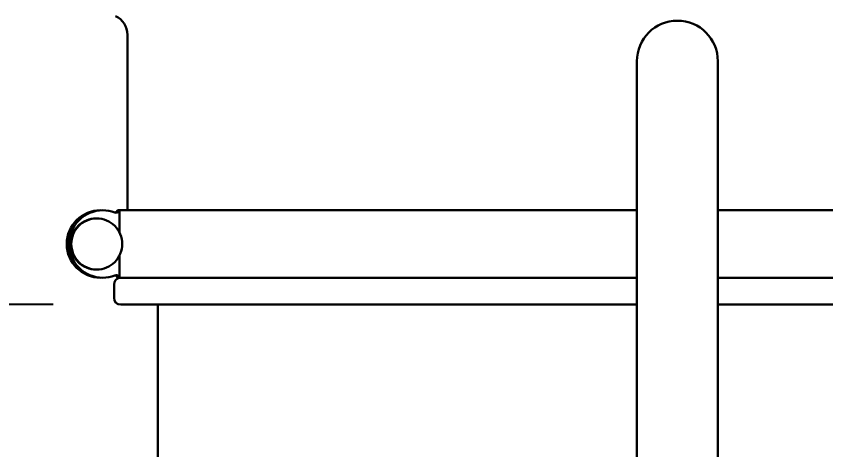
# Model space of a CAD drawing. Header units: millimetres. Extents: x 13935 to 21534, y -198 to 9202.
# Drawn here: x 14659.2 to 14779.2, y 1981.9 to 2046.2 of the extents above; entities that cross this region are included whole.
import ezdxf

# ---------------------------------------------------------------- set-up
doc = ezdxf.new("R2010")
doc.units = ezdxf.units.MM
doc.header["$LTSCALE"] = 326.7
doc.header["$PDMODE"] = 3
doc.header["$PDSIZE"] = 8
doc.layers.get('0').update_dxf_attribs({"linetype": 'CONTINUOUS'})
doc.layers.get('Defpoints').update_dxf_attribs({"linetype": 'CONTINUOUS'})
doc.styles.get("Standard").update_dxf_attribs({"font": 'calibri.ttf'})
doc.dimstyles.new('DIMSTYLE_1', dxfattribs={"dimtxt": 40, "dimasz": 35, "dimexe": 0.08, "dimexo": 1, "dimgap": 1, "dimtad": 1, "dimdsep": 46, "dimtxsty": 'Standard', "dimblk": '_FILLED', "dimblk1": '_FILLED', "dimblk2": '_FILLED', "dimcen": 0.09, "dimazin": 2, "dimtp": 0.01, "dimtm": 0.01, "dimtfac": 1, "dimtofl": 0, "dimtmove": 0, "dimatfit": 3, "dimldrblk": '_FILLED', "dimfxl": 1, "dimtolj": 1, "dimarcsym": 0})

# ---------------------------------------------------------------- blocks, each defined once
blk = doc.blocks.new('_FILLED')
at = {"color": 0, "linetype": 'ByBlock'}
blk.add_solid([(0, 0), (-1, 0.2143), (-1, -0.2143)], dxfattribs=at)
blk = doc.blocks.new('*D123')
at = {"color": 0, "linetype": 'Continuous', "lineweight": -2}
for p, q in [((14664.74, 2503.45), (14546.05, 2503.45)), ((14546.13, 2038.45), (14546.13, 2468.45)), ((14664.74, 2003.45), (14546.05, 2003.45))]:
    blk.add_line(p, q, dxfattribs=at)
at = {"layer": 'Defpoints', "color": 0}
for p in [(14546.13, 2503.45), (14665.74, 2503.45), (14665.74, 2003.45)]:
    blk.add_point(p, dxfattribs=at)
at = {"color": 0, "linetype": 'ByBlock', "lineweight": -2, "xscale": 35, "yscale": 35, "zscale": 35}
for p, rotation in [((14546.13, 2503.45), 90), ((14546.13, 2003.45), 270)]:
    blk.add_blockref('_FILLED', p, dxfattribs=dict(at, rotation=rotation))
at = {"color": 0, "lineweight": 30, "insert": (14491.79, 2253.11), "char_height": 40, "attachment_point": 2, "rotation": 90, "line_spacing_factor": 0.9}
blk.add_mtext('\\A1;B', dxfattribs=at)
blk = doc.blocks.new('*D131')
at = {"color": 0, "linetype": 'Continuous', "lineweight": -2}
for p, q in [((14747.24, 2761.19), (14349.34, 2761.19)), ((14349.42, 1387.48), (14349.42, 2726.19)), ((14273.24, 1352.48), (14349.5, 1352.48))]:
    blk.add_line(p, q, dxfattribs=at)
at = {"layer": 'Defpoints', "color": 0}
for p in [(14349.42, 2761.19), (14748.24, 2761.19), (14272.24, 1352.48)]:
    blk.add_point(p, dxfattribs=at)
at = {"color": 0, "linetype": 'ByBlock', "lineweight": -2, "xscale": 35, "yscale": 35, "zscale": 35}
for p, rotation in [((14349.42, 2761.19), 90), ((14349.42, 1352.48), 270)]:
    blk.add_blockref('_FILLED', p, dxfattribs=dict(at, rotation=rotation))
at = {"color": 0, "lineweight": 30, "insert": (14295.09, 2155.97), "char_height": 40, "attachment_point": 2, "rotation": 90, "line_spacing_factor": 0.9}
blk.add_mtext('\\A1;G', dxfattribs=at)

msp = doc.modelspace()

# ---------------------------------------------------------------- linework, layer by layer
at = {"color": 0, "linetype": 'Continuous', "lineweight": 30}
for p, q in [((14675.73775, 2043.48942), (14675.73775, 2017.44981)), ((14751.23775, 2039.55823), (14751.23775, 1966.16823)), ((14763.23775, 1966.16823), (14763.23775, 2039.55823)), ((14751.23775, 2017.44981), (14674.23775, 2017.44981)), ((14674.55359, 2014.08015), (14674.55359, 2017.44981)), ((14840.23775, 2017.44981), (14763.23775, 2017.44981)), ((14673.85922, 2017.11342), (14674.04895, 2017.07776)), ((14674.55359, 2007.44981), (14674.55359, 2010.81714)), ((14674.04895, 2007.82185), (14673.85922, 2007.78619)), ((14673.73775, 2006.44981), (14673.73775, 2004.44981)), ((14674.23775, 2007.44981), (14751.23775, 2007.44981)), ((14763.23775, 2007.44981), (14840.23775, 2007.44981)), ((14674.73771, 2003.44981), (14751.23775, 2003.44981)), ((14680.23775, 2003.44981), (14680.23775, 1895.03783)), ((14763.23775, 2003.44981), (14839.7378, 2003.44981))]:
    msp.add_line(p, q, dxfattribs=at)
for centre, radius, start, end in [((14672.73775, 2043.48942), 3, 0, 66.3263357), ((14757.23775, 2039.55823), 6, 0, 180), ((14671.73775, 2012.44981), 5, 90, 270), ((14673.73184, 2017.60776), 0.53, 285.9977763, 342.6605271), ((14672.03953, 2012.4498), 4.9574, 179.6539526, 180.3460474), ((14673.73184, 2007.29185), 0.53, 17.3394729, 64.2380801), ((14674.73775, 2006.44981), 1, 100.3094139, 180), ((14674.73775, 2004.44981), 1, 180, 270)]:
    msp.add_arc(centre, radius, start, end, dxfattribs=at)
for points, knots in [([(14667.08222, 2012.47974), (14667.08989, 2013.74983), (14668.15488, 2016.38625), (14670.79509, 2017.44934), (14672.06166, 2017.44981)], [0, 0, 0, 0, 0.500695815, 1, 1, 1, 1]), ([(14671.07943, 2016.24346), (14670.11473, 2016.24349), (14668.10294, 2015.43062), (14667.30002, 2013.41716), (14667.30002, 2012.44981)], [0, 0, 0, 0, 0.499311255, 1, 1, 1, 1]), ([(14667.40461, 2012.44981), (14667.40461, 2013.41712), (14668.20744, 2015.43052), (14670.21913, 2016.24342), (14671.18382, 2016.24346)], [0, 0, 0, 0, 0.500679396, 1, 1, 1, 1]), ([(14671.18382, 2016.24346), (14672.14852, 2016.24349), (14674.16031, 2015.43062), (14674.96322, 2013.41716), (14674.96322, 2012.44981)], [0, 0, 0, 0, 0.499311255, 1, 1, 1, 1]), ([(14672.06166, 2007.44981), (14670.79509, 2007.45028), (14668.15488, 2008.51336), (14667.08989, 2011.14979), (14667.08222, 2012.41987)], [0, 0, 0, 0, 0.499304185, 1, 1, 1, 1]), ([(14667.30002, 2012.44981), (14667.30002, 2011.4825), (14668.10285, 2009.46909), (14670.11455, 2008.65619), (14671.07923, 2008.65616)], [0, 0, 0, 0, 0.500679396, 1, 1, 1, 1]), ([(14671.18402, 2008.65616), (14670.21932, 2008.65612), (14668.20753, 2009.469), (14667.40461, 2011.48245), (14667.40461, 2012.44981)], [0, 0, 0, 0, 0.499311255, 1, 1, 1, 1]), ([(14674.96322, 2012.44981), (14674.96322, 2011.4825), (14674.1604, 2009.46909), (14672.1487, 2008.65619), (14671.18402, 2008.65616)], [0, 0, 0, 0, 0.500679396, 1, 1, 1, 1])]:
    msp.add_open_spline(points, degree=3, knots=knots, dxfattribs=at)
for points in [[(14672.06166, 2017.44981), (14672.67125, 2017.45003), (14673.29092, 2017.33396), (14673.85922, 2017.11342)], [(14674.04895, 2017.0778), (14674.25793, 2017.0773), (14674.49153, 2017.25026), (14674.55359, 2017.44981)], [(14673.85922, 2007.78619), (14673.29092, 2007.56565), (14672.67125, 2007.44958), (14672.06166, 2007.44981)], [(14674.27908, 2007.76916), (14674.20826, 2007.80347), (14674.12764, 2007.82201), (14674.04895, 2007.82182)], [(14674.55359, 2007.44981), (14674.5119, 2007.58385), (14674.40541, 2007.70796), (14674.27908, 2007.76916)]]:
    msp.add_open_spline(points, degree=3, dxfattribs=at)

# ---------------------------------------------------------------- dimensions: what is measured, and where the dimension line sits
for base, p1, p2, text, picture, middle in [((14349.42039, 2761.18516), (14272.23775, 1352.47516), (14748.23775, 2761.18516), 'G', '*D131', (14349.42039, 2155.96652)), ((14546.1266, 2503.44981), (14665.73775, 2003.44981), (14665.73775, 2503.44981), 'B', '*D123', (14546.1266, 2253.10934))]:
    dim = msp.add_linear_dim(base=base, p1=p1, p2=p2, angle=90, text=text, dimstyle='DIMSTYLE_1', dxfattribs=at)
    dim.commit()
    dim.dimension.update_dxf_attribs({"geometry": picture, "text_midpoint": middle, "dimtype": 160})

doc.saveas('drawing.dxf')
